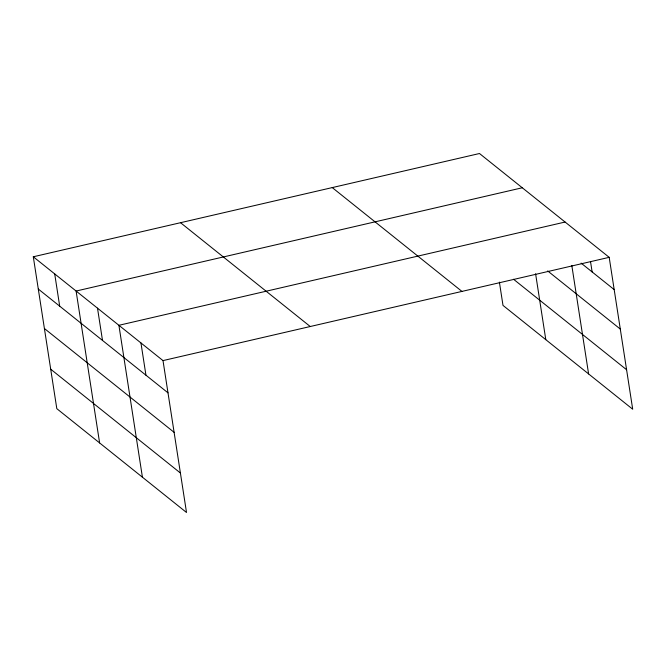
<?xml version="1.0" encoding="UTF-8"?>
<svg xmlns="http://www.w3.org/2000/svg" width="666" height="666" viewBox="0 0 666 666"><rect width="100%" height="100%" fill="white"/><g stroke="black" fill="none" stroke-linecap="round" stroke-linejoin="round"><path stroke-width="1" d="M33.3 256.776L163.004 360.597L186.513 512.487L56.81 408.666L33.3 256.776L479.487 153.513L609.19 257.334L632.7 409.224L502.997 305.403L499.392 282.118M522.286 187.77L76.099 291.042L99.617 442.932M565.084 222.036L118.906 325.299L142.416 477.189M163.004 360.597L609.19 257.334M581.102 263.112L614.177 289.585M547.66 270.929L620.287 329.062M513.528 279.245L626.589 369.738M332.242 187.587L461.946 291.408M180.544 222.702L310.239 326.515M38.295 289.036L167.999 392.848M44.406 328.513L174.109 432.334M50.699 369.189L180.403 473.01M590.567 261.855L592.132 271.936M571.803 265.426L588.602 373.926M535.597 273.743L545.795 339.66M140.951 342.948L145.946 375.199M97.502 308.167L102.497 340.426M54.704 273.909L59.69 306.16"/></g></svg>
